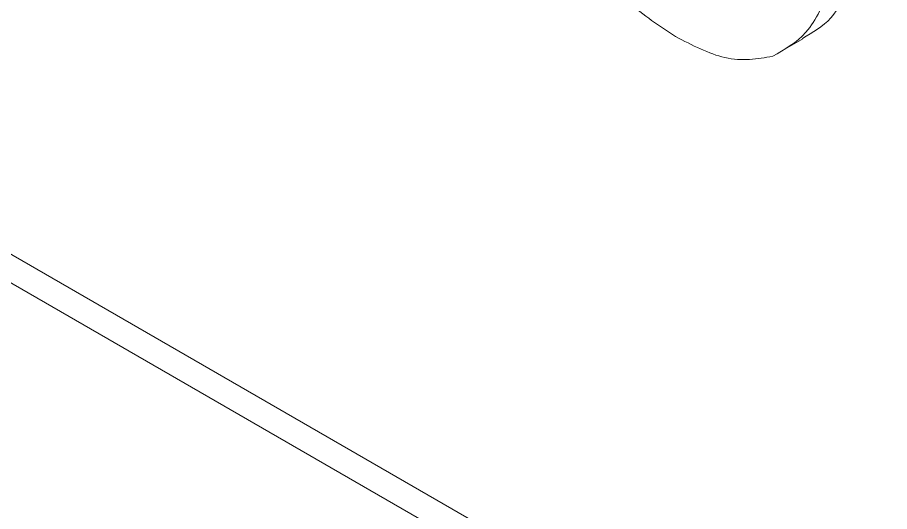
# Model space of a CAD drawing. Header units: millimetres. Extents: x -331 to 5585, y -2655 to 1513.
# Drawn here: x 4942.622 to 4945.097, y 351.65 to 353.052 of the extents above; entities that cross this region are included whole.
import ezdxf

# ---------------------------------------------------------------- set-up
doc = ezdxf.new("R2010")
doc.units = ezdxf.units.MM

msp = doc.modelspace()

# ---------------------------------------------------------------- linework, layer by layer
at = {"color": 7, "linetype": 'Continuous', "lineweight": 15}
for p, q in [((4948.6782, 348.8736), (4934.536, 357.0377)), ((4934.4653, 356.9968), (4948.6075, 348.8328)), ((4944.7805, 352.9506), (4944.8512, 352.9914))]:
    msp.add_line(p, q, dxfattribs=at)
for points, knots in [([(4944.1448, 353.379), (4944.1782, 353.3206), (4944.2387, 353.215), (4944.3614, 353.083), (4944.4446, 353.0279), (4944.4897, 352.9981)], [0, 0, 0, 0, 0.36229, 0.655053, 1, 1, 1, 1]), ([(4944.8502, 352.9929), (4944.879, 353.0094), (4944.9272, 353.0369), (4944.9711, 353.1098), (4944.9907, 353.1573), (4945.0006, 353.1813)], [0, 0, 0, 0, 0.424713, 0.709837, 1, 1, 1, 1]), ([(4944.7657, 352.9422), (4944.7996, 352.9613), (4944.8529, 352.9913), (4944.9005, 353.0689), (4944.92, 353.1164), (4944.9299, 353.1404)], [0, 0, 0, 0, 0.46369, 0.729497, 1, 1, 1, 1]), ([(4944.4897, 352.9981), (4944.5375, 352.9733), (4944.6107, 352.9354), (4944.7014, 352.9305), (4944.7441, 352.9383), (4944.7657, 352.9422)], [0, 0, 0, 0, 0.480471, 0.736468, 1, 1, 1, 1])]:
    msp.add_open_spline(points, degree=3, knots=knots, dxfattribs=at)

doc.saveas('drawing.dxf')
